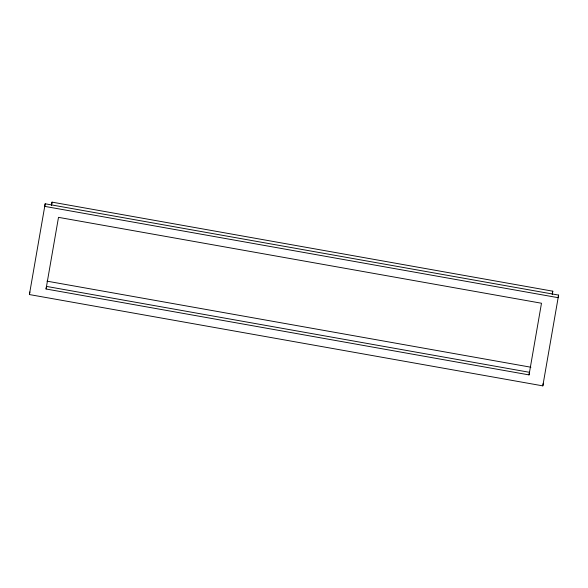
<?xml version="1.0" encoding="UTF-8"?>
<svg xmlns="http://www.w3.org/2000/svg" width="588" height="588" viewBox="0 0 588 588"><rect width="100%" height="100%" fill="white"/><g stroke="black" fill="none" stroke-linecap="round" stroke-linejoin="round"><path stroke-width="0.88" d="M29.4 294.559L45.18 203.786L558.6 295.095L542.82 385.868L29.4 294.559L29.863 291.979M51.575 204.83L52.045 202.132L552.786 291.185L552.316 293.882M46.048 288.995L58.499 217.347L541.489 303.239L529.038 374.894L46.048 288.995L46.511 286.415L529.501 372.307L529.038 374.894M45.18 203.786L44.717 206.373L558.137 297.682L558.6 295.095M51.465 205.366L52.045 202.132M552.205 294.419L552.786 291.185M542.82 385.868L543.283 383.28M46.996 281.16L530.898 367.221"/></g></svg>
